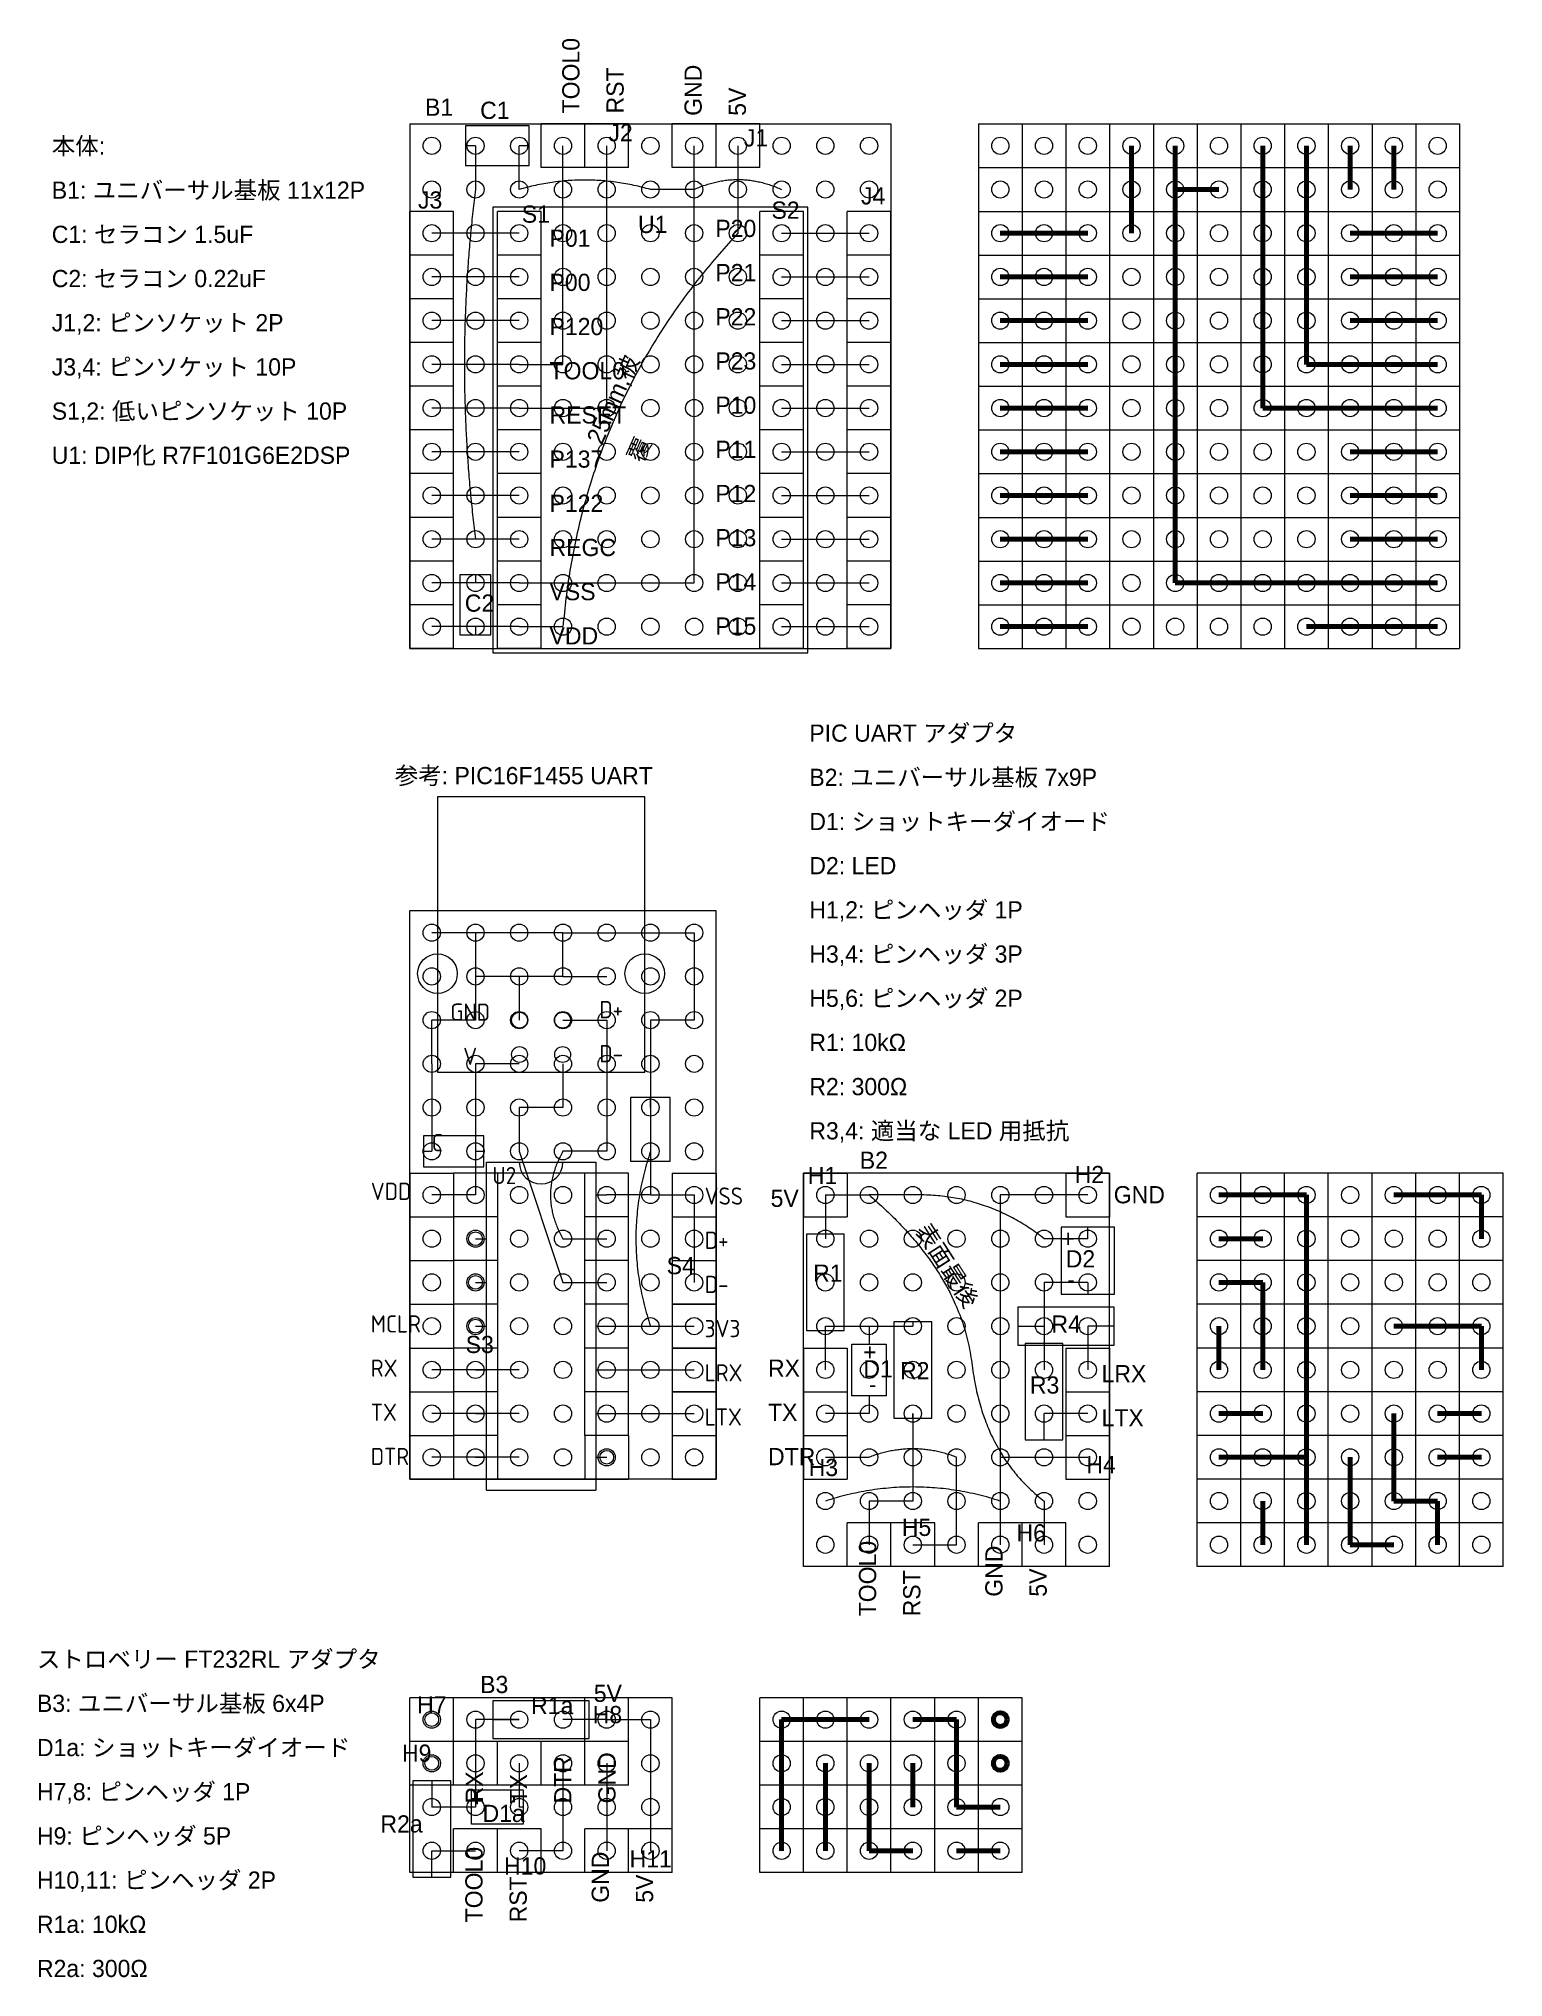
# Model space of a CAD drawing. Extents: x 81 to 166, y 6 to 118.
import ezdxf

# ---------------------------------------------------------------- set-up
doc = ezdxf.new("R2010")
doc.units = 0
doc.layers.get('0').update_dxf_attribs({"linetype": 'CONTINUOUS', "lineweight": 9})
for name, color, linetype, lineweight in [('0_GND', 7, 'CONTINUOUS', 15), ('5V line', 1, 'CONTINUOUS', 15), ('condenser', 5, 'CONTINUOUS', 15)]:
    doc.layers.add(name, color=color, linetype=linetype, lineweight=lineweight)
for name, color, linetype, lineweight, true_color in [('0_wire', 92, 'CONTINUOUS', 15, 0x00c800), ('3.3V line', 40, 'CONTINUOUS', 15, 0xffaa00), ('diode', 212, 'CONTINUOUS', 15, 0xde00de), ('micon', 216, 'CONTINUOUS', 15, 0x800080), ('resister', 134, 'CONTINUOUS', 15, 0x00b1b1), ('socket_header', 56, 'CONTINUOUS', 15, 0x808000), ('terminal', 16, 'CONTINUOUS', 15, 0x800000), ('universal_board', 253, 'CONTINUOUS', 15, 0xa0a0a4)]:
    doc.layers.add(name, color=color, linetype=linetype, lineweight=lineweight, true_color=true_color)
doc.styles.add('azomix', font='azomix')
doc.styles.add('iso', font='iso')
doc.styles.add('kst32b', font='kst32b')
doc.styles.add('unicode', font='unicode')

msp = doc.modelspace()

# ---------------------------------------------------------------- linework, layer by layer
at = {"layer": '0_GND'}
for p, q in [((108.58, 109.66), (108.58, 112.2)), ((118.74, 86.8), (118.74, 112.2)), ((118.74, 109.66), (116.2, 109.66)), ((106.04, 86.8), (103.5, 86.8)), ((108.58, 86.8), (106.04, 86.8)), ((108.58, 86.8), (118.74, 86.8)), ((106.04, 66.48), (103.5, 66.48)), ((106.04, 66.48), (106.04, 63.94)), ((111.12, 66.48), (106.04, 66.48)), ((111.12, 63.94), (111.12, 66.48)), ((111.12, 66.48), (116.2, 66.48)), ((116.2, 66.48), (118.74, 66.48)), ((118.74, 66.48), (118.74, 61.4)), ((111.12, 63.94), (106.04, 63.94)), ((106.04, 63.94), (106.04, 61.4)), ((108.58, 63.94), (108.58, 61.4)), ((111.12, 63.94), (113.66, 63.94)), ((103.5, 58.86), (103.5, 61.4)), ((106.04, 61.4), (103.5, 61.4)), ((118.74, 61.4), (116.2, 61.4)), ((116.2, 61.4), (116.2, 51.24)), ((103.5, 58.86), (103.5, 53.78)), ((116.2, 51.24), (113.66, 51.24)), ((116.2, 51.24), (118.74, 51.24)), ((118.74, 51.24), (118.74, 46.16)), ((141.6, 51.24), (136.52, 51.24)), ((136.52, 51.24), (136.52, 30.92)), ((136.52, 36), (141.6, 36)), ((113.66, 18.22), (113.66, 13.14))]:
    msp.add_line(p, q, dxfattribs=at)
at = {"layer": '0_GND', "lineweight": 200}
for p, q in [((146.68, 86.8), (146.68, 112.2)), ((156.84, 109.66), (156.84, 112.2)), ((146.68, 109.66), (149.22, 109.66)), ((156.84, 86.8), (146.68, 86.8)), ((156.84, 86.8), (159.38, 86.8)), ((159.38, 86.8), (161.92, 86.8)), ((149.22, 51.24), (154.3, 51.24)), ((154.3, 51.24), (154.3, 30.92)), ((154.3, 36), (149.22, 36)), ((126.36, 18.22), (126.36, 13.14))]:
    msp.add_line(p, q, dxfattribs=at)
at = {"layer": '0_wire'}
for p, q in [((106.04, 112.2), (106.04, 109.66)), ((111.12, 99.5), (111.12, 112.2)), ((113.66, 96.96), (113.66, 112.2)), ((108.58, 107.12), (103.5, 107.12)), ((123.82, 107.12), (128.9, 107.12)), ((108.58, 104.58), (103.5, 104.58)), ((123.82, 104.58), (128.9, 104.58)), ((108.58, 102.04), (103.5, 102.04)), ((123.82, 102.04), (128.9, 102.04)), ((108.58, 99.5), (103.5, 99.5)), ((108.58, 99.5), (111.12, 99.5)), ((123.82, 99.5), (128.9, 99.5)), ((108.58, 96.96), (103.5, 96.96)), ((108.58, 96.96), (113.66, 96.96)), ((123.82, 96.96), (128.9, 96.96)), ((108.58, 94.42), (103.5, 94.42)), ((123.82, 94.42), (128.9, 94.42)), ((108.58, 91.88), (103.5, 91.88)), ((123.82, 91.88), (128.9, 91.88)), ((106.04, 89.34), (103.5, 89.34)), ((108.58, 89.34), (106.04, 89.34)), ((123.82, 89.34), (128.9, 89.34)), ((123.82, 86.8), (128.9, 86.8)), ((123.82, 84.26), (128.9, 84.26)), ((111.12, 61.4), (113.66, 61.4)), ((113.66, 61.4), (113.66, 53.78)), ((111.12, 58.86), (111.12, 56.32)), ((111.12, 56.32), (108.58, 56.32)), ((108.58, 56.32), (108.58, 53.78)), ((113.66, 53.78), (111.12, 53.78)), ((111.12, 48.7), (113.66, 48.7)), ((111.12, 46.16), (113.66, 46.16)), ((141.6, 46.16), (139.06, 46.16)), ((139.06, 46.16), (139.06, 43.62)), ((126.36, 41.08), (126.36, 43.62)), ((126.36, 43.62), (128.9, 43.62)), ((128.9, 43.62), (131.44, 43.62)), ((139.06, 43.62), (139.06, 41.08)), ((141.6, 43.62), (141.6, 41.08)), ((108.58, 41.08), (103.5, 41.08)), ((113.66, 41.08), (118.74, 41.08)), ((108.58, 38.54), (103.5, 38.54)), ((113.66, 38.54), (118.74, 38.54)), ((128.9, 38.54), (126.36, 38.54)), ((131.44, 38.54), (131.44, 33.46)), ((141.6, 38.54), (139.06, 38.54)), ((108.58, 36), (103.5, 36)), ((126.36, 36), (128.9, 36)), ((133.98, 30.92), (133.98, 36)), ((131.44, 33.46), (128.9, 33.46)), ((128.9, 33.46), (128.9, 30.92)), ((131.44, 30.92), (133.98, 30.92)), ((108.58, 20.76), (106.04, 20.76)), ((106.04, 20.76), (106.04, 18.22)), ((106.04, 18.22), (106.04, 15.68)), ((108.58, 18.22), (108.58, 15.68)), ((111.12, 18.22), (111.12, 13.14)), ((106.04, 15.68), (103.5, 15.68)), ((103.5, 13.14), (106.04, 13.14)), ((111.12, 13.14), (108.58, 13.14))]:
    msp.add_line(p, q, dxfattribs=at)
at = {"layer": '0_wire', "lineweight": 200}
for p, q in [((151.76, 96.96), (151.76, 112.2)), ((154.3, 99.5), (154.3, 112.2)), ((159.38, 112.2), (159.38, 109.66)), ((141.6, 107.12), (136.52, 107.12)), ((156.84, 107.12), (161.92, 107.12)), ((141.6, 104.58), (136.52, 104.58)), ((156.84, 104.58), (161.92, 104.58)), ((141.6, 102.04), (136.52, 102.04)), ((156.84, 102.04), (161.92, 102.04)), ((141.6, 99.5), (136.52, 99.5)), ((156.84, 99.5), (154.3, 99.5)), ((156.84, 99.5), (161.92, 99.5)), ((141.6, 96.96), (136.52, 96.96)), ((156.84, 96.96), (151.76, 96.96)), ((156.84, 96.96), (161.92, 96.96)), ((141.6, 94.42), (136.52, 94.42)), ((156.84, 94.42), (161.92, 94.42)), ((141.6, 91.88), (136.52, 91.88)), ((156.84, 91.88), (161.92, 91.88)), ((141.6, 89.34), (136.52, 89.34)), ((156.84, 89.34), (159.38, 89.34)), ((159.38, 89.34), (161.92, 89.34)), ((141.6, 86.8), (136.52, 86.8)), ((141.6, 84.26), (136.52, 84.26)), ((149.22, 46.16), (151.76, 46.16)), ((151.76, 46.16), (151.76, 43.62)), ((149.22, 43.62), (149.22, 41.08)), ((151.76, 43.62), (151.76, 41.08)), ((161.92, 43.62), (159.38, 43.62)), ((164.46, 43.62), (161.92, 43.62)), ((164.46, 41.08), (164.46, 43.62)), ((149.22, 38.54), (151.76, 38.54)), ((159.38, 38.54), (159.38, 33.46)), ((161.92, 38.54), (164.46, 38.54)), ((156.84, 30.92), (156.84, 36)), ((164.46, 36), (161.92, 36)), ((159.38, 33.46), (161.92, 33.46)), ((161.92, 33.46), (161.92, 30.92)), ((159.38, 30.92), (156.84, 30.92)), ((131.44, 20.76), (133.98, 20.76)), ((133.98, 20.76), (133.98, 18.22)), ((128.9, 18.22), (128.9, 13.14)), ((131.44, 18.22), (131.44, 15.68)), ((133.98, 18.22), (133.98, 15.68)), ((133.98, 15.68), (136.52, 15.68)), ((128.9, 13.14), (131.44, 13.14)), ((136.52, 13.14), (133.98, 13.14))]:
    msp.add_line(p, q, dxfattribs=at)
at = {"layer": '0_wire'}
for centre in [(106.04, 48.7), (106.04, 46.16), (106.04, 43.62), (113.66, 36), (103.5, 20.76), (103.5, 18.22)]:
    msp.add_circle(centre, 0.4, dxfattribs=at)
at = {"layer": '0_wire', "lineweight": 200}
for centre in [(136.52, 20.76), (136.52, 18.22)]:
    msp.add_circle(centre, 0.4, dxfattribs=at)
at = {"layer": '3.3V line'}
for p, q in [((113.66, 43.62), (116.2, 43.62)), ((116.2, 43.62), (118.74, 43.62))]:
    msp.add_line(p, q, dxfattribs=at)
at = {"layer": '5V line'}
for p, q in [((121.28, 112.2), (121.28, 109.66)), ((121.28, 109.66), (121.28, 107.12)), ((106.04, 84.26), (103.5, 84.26)), ((108.58, 84.26), (106.04, 84.26)), ((108.58, 84.26), (111.12, 84.26)), ((108.58, 58.86), (106.04, 58.86)), ((106.04, 58.86), (106.04, 56.32)), ((106.04, 56.32), (106.04, 51.24)), ((106.04, 51.24), (103.5, 51.24)), ((126.36, 51.24), (126.36, 48.7)), ((126.36, 51.24), (128.9, 51.24)), ((131.44, 51.24), (128.9, 51.24)), ((141.6, 48.7), (139.06, 48.7)), ((139.06, 33.46), (139.06, 30.92)), ((113.66, 20.76), (111.12, 20.76)), ((113.66, 20.76), (116.2, 20.76)), ((116.2, 20.76), (116.2, 13.14))]:
    msp.add_line(p, q, dxfattribs=at)
at = {"layer": '5V line', "lineweight": 200}
for p, q in [((144.14, 112.2), (144.14, 109.66)), ((144.14, 109.66), (144.14, 107.12)), ((156.84, 84.26), (154.3, 84.26)), ((156.84, 84.26), (159.38, 84.26)), ((159.38, 84.26), (161.92, 84.26)), ((159.38, 51.24), (161.92, 51.24)), ((164.46, 51.24), (161.92, 51.24)), ((164.46, 51.24), (164.46, 48.7)), ((149.22, 48.7), (151.76, 48.7)), ((151.76, 33.46), (151.76, 30.92)), ((126.36, 20.76), (123.82, 20.76)), ((123.82, 20.76), (123.82, 13.14)), ((126.36, 20.76), (128.9, 20.76))]:
    msp.add_line(p, q, dxfattribs=at)
at = {"layer": 'condenser'}
for p, q in [((109.16, 113.35), (105.46, 113.35)), ((105.46, 113.35), (105.46, 111.05)), ((109.16, 111.05), (109.16, 113.35)), ((106.04, 112.2), (105.46, 112.2)), ((109.16, 112.2), (108.58, 112.2)), ((105.46, 111.05), (109.16, 111.05)), ((106.94, 87.28), (105.14, 87.28)), ((105.14, 87.28), (105.14, 83.78)), ((106.04, 87.28), (106.04, 86.8)), ((106.94, 83.78), (106.94, 87.28)), ((105.14, 83.78), (106.94, 83.78)), ((106.04, 84.26), (106.04, 83.78)), ((117.35, 56.9), (115.05, 56.9)), ((115.05, 56.9), (115.05, 53.2)), ((116.2, 56.32), (116.2, 56.9)), ((117.35, 53.2), (117.35, 56.9)), ((103.02, 54.68), (103.02, 52.88)), ((106.52, 54.68), (103.02, 54.68)), ((106.52, 52.88), (106.52, 54.68)), ((103.02, 53.78), (103.5, 53.78)), ((106.04, 53.78), (106.52, 53.78)), ((115.05, 53.2), (117.35, 53.2)), ((103.02, 52.88), (106.52, 52.88))]:
    msp.add_line(p, q, dxfattribs=at)
msp.add_open_spline([(116.2, 53.78), (114.51, 48.69), (116.2, 43.62)], degree=2, dxfattribs=at)
at = {"layer": 'diode'}
for p, q in [((140.05, 49.38), (140.05, 45.48)), ((143.15, 49.38), (140.05, 49.38)), ((141.6, 48.7), (141.6, 49.38)), ((143.15, 45.48), (143.15, 49.38)), ((140.05, 45.48), (143.15, 45.48)), ((141.6, 46.16), (141.6, 45.48)), ((128.9, 43.62), (128.9, 42.58)), ((127.9, 42.58), (129.9, 42.58)), ((127.9, 39.58), (127.9, 42.58)), ((129.9, 42.58), (129.9, 39.58)), ((129.9, 39.58), (127.9, 39.58)), ((128.9, 39.58), (128.9, 38.54)), ((105.81, 14.68), (105.81, 16.68)), ((105.81, 16.68), (108.81, 16.68)), ((108.81, 16.68), (108.81, 14.68)), ((106.04, 15.68), (105.81, 15.68)), ((108.81, 14.68), (105.81, 14.68)), ((108.81, 15.68), (108.58, 15.68))]:
    msp.add_line(p, q, dxfattribs=at)
at = {"layer": 'micon'}
for p, q in [((107.05, 108.64), (107.05, 82.74)), ((125.35, 108.64), (107.05, 108.64)), ((125.35, 82.74), (125.35, 108.64)), ((107.05, 82.74), (125.35, 82.74)), ((106.67, 34.09), (106.67, 53.15)), ((106.67, 53.15), (113.02, 53.15)), ((113.02, 53.15), (113.02, 34.09)), ((113.02, 51.24), (113.66, 51.24)), ((106.04, 48.7), (106.67, 48.7)), ((113.02, 48.7), (113.66, 48.7)), ((106.04, 46.16), (106.67, 46.16)), ((113.02, 46.16), (113.66, 46.16)), ((106.04, 43.62), (106.67, 43.62)), ((113.02, 43.62), (113.66, 43.62)), ((106.04, 41.08), (106.67, 41.08)), ((113.02, 41.08), (113.66, 41.08)), ((106.04, 38.54), (106.67, 38.54)), ((113.02, 38.54), (113.66, 38.54)), ((106.04, 36), (106.67, 36)), ((113.02, 36), (113.66, 36)), ((106.67, 34.09), (113.02, 34.09))]:
    msp.add_line(p, q, dxfattribs=at)
msp.add_arc((109.85, 53.15), 1.27, 180, 0, dxfattribs=at)
at = {"layer": 'resister'}
for p, q in [((108.58, 53.78), (111.12, 46.16)), ((127.46, 48.96), (125.26, 48.96)), ((125.26, 48.96), (125.26, 43.36)), ((126.36, 48.96), (126.36, 48.7)), ((127.46, 43.36), (127.46, 48.96)), ((143.13, 44.72), (137.53, 44.72)), ((137.53, 44.72), (137.53, 42.52)), ((143.13, 42.52), (143.13, 44.72)), ((125.26, 43.36), (127.46, 43.36)), ((126.36, 43.36), (126.36, 43.62)), ((132.54, 43.88), (130.34, 43.88)), ((130.34, 43.88), (130.34, 38.28)), ((131.44, 43.88), (131.44, 43.62)), ((132.54, 38.28), (132.54, 43.88)), ((137.53, 43.62), (139.06, 43.62)), ((143.13, 43.62), (141.6, 43.62)), ((137.53, 42.52), (143.13, 42.52)), ((140.16, 42.61), (137.96, 42.61)), ((137.96, 42.61), (137.96, 37.01)), ((139.06, 42.61), (139.06, 41.08)), ((140.16, 37.01), (140.16, 42.61)), ((131.44, 38.28), (131.44, 38.54)), ((139.06, 37.01), (139.06, 38.54)), ((130.34, 38.28), (132.54, 38.28)), ((137.96, 37.01), (140.16, 37.01)), ((112.65, 21.86), (107.05, 21.86)), ((107.05, 21.86), (107.05, 19.66)), ((112.65, 19.66), (112.65, 21.86)), ((107.05, 20.76), (108.58, 20.76)), ((112.65, 20.76), (111.12, 20.76)), ((107.05, 19.66), (112.65, 19.66)), ((104.6, 17.21), (102.4, 17.21)), ((102.4, 17.21), (102.4, 11.61)), ((103.5, 17.21), (103.5, 15.68)), ((104.6, 11.61), (104.6, 17.21)), ((103.5, 11.61), (103.5, 13.14)), ((102.4, 11.61), (104.6, 11.61))]:
    msp.add_line(p, q, dxfattribs=at)
for points in [[(106.04, 109.66), (104.75, 99.49), (106.04, 89.34)], [(116.2, 109.66), (112.38, 110.76), (108.58, 109.66)], [(118.74, 109.66), (121.27, 110.82), (123.82, 109.66)], [(121.28, 107.12), (112.25, 97.5), (111.12, 84.26)], [(111.12, 53.78), (109.67, 51.21), (111.12, 48.7)], [(128.9, 51.24), (134.24, 46.68), (135.5, 36.2), (139.06, 33.46)], [(139.06, 48.7), (135.72, 51.35), (131.44, 51.24)], [(133.98, 36), (131.44, 36.98), (128.9, 36)], [(136.52, 33.46), (131.45, 35.09), (126.36, 33.46)]]:
    msp.add_open_spline(points, degree=2, dxfattribs=at)
at = {"layer": 'socket_header'}
for p, q in [((109.85, 110.93), (109.85, 113.47)), ((112.39, 113.47), (109.85, 113.47)), ((112.39, 110.93), (112.39, 113.47)), ((112.39, 110.93), (112.39, 113.47)), ((114.93, 113.47), (112.39, 113.47)), ((114.93, 110.93), (114.93, 113.47)), ((117.47, 110.93), (117.47, 113.47)), ((120.01, 113.47), (117.47, 113.47)), ((120.01, 110.93), (120.01, 113.47)), ((120.01, 110.93), (120.01, 113.47)), ((122.55, 113.47), (120.01, 113.47)), ((122.55, 110.93), (122.55, 113.47)), ((112.39, 110.93), (109.85, 110.93)), ((114.93, 110.93), (112.39, 110.93)), ((120.01, 110.93), (117.47, 110.93)), ((122.55, 110.93), (120.01, 110.93)), ((102.23, 105.85), (102.23, 108.39)), ((104.77, 108.39), (102.23, 108.39)), ((104.77, 105.85), (104.77, 108.39)), ((107.31, 105.85), (107.31, 108.39)), ((109.85, 108.39), (107.31, 108.39)), ((109.85, 105.85), (109.85, 108.39)), ((122.55, 105.85), (122.55, 108.39)), ((125.09, 108.39), (122.55, 108.39)), ((125.09, 105.85), (125.09, 108.39)), ((127.63, 105.85), (127.63, 108.39)), ((130.17, 108.39), (127.63, 108.39)), ((130.17, 105.85), (130.17, 108.39)), ((102.23, 103.31), (102.23, 105.85)), ((104.77, 105.85), (102.23, 105.85)), ((104.77, 105.85), (102.23, 105.85)), ((104.77, 103.31), (104.77, 105.85)), ((109.85, 105.85), (107.31, 105.85)), ((107.31, 103.31), (107.31, 105.85)), ((109.85, 105.85), (107.31, 105.85)), ((109.85, 103.31), (109.85, 105.85)), ((125.09, 105.85), (122.55, 105.85)), ((122.55, 103.31), (122.55, 105.85)), ((125.09, 105.85), (122.55, 105.85)), ((125.09, 103.31), (125.09, 105.85)), ((127.63, 103.31), (127.63, 105.85)), ((130.17, 105.85), (127.63, 105.85)), ((130.17, 105.85), (127.63, 105.85)), ((130.17, 103.31), (130.17, 105.85)), ((102.23, 100.77), (102.23, 103.31)), ((104.77, 103.31), (102.23, 103.31)), ((104.77, 103.31), (102.23, 103.31)), ((104.77, 100.77), (104.77, 103.31)), ((109.85, 103.31), (107.31, 103.31)), ((107.31, 100.77), (107.31, 103.31)), ((109.85, 103.31), (107.31, 103.31)), ((109.85, 100.77), (109.85, 103.31)), ((125.09, 103.31), (122.55, 103.31)), ((122.55, 100.77), (122.55, 103.31)), ((125.09, 103.31), (122.55, 103.31)), ((125.09, 100.77), (125.09, 103.31)), ((127.63, 100.77), (127.63, 103.31)), ((130.17, 103.31), (127.63, 103.31)), ((130.17, 103.31), (127.63, 103.31)), ((130.17, 100.77), (130.17, 103.31)), ((102.23, 98.23), (102.23, 100.77)), ((104.77, 100.77), (102.23, 100.77)), ((104.77, 100.77), (102.23, 100.77)), ((104.77, 98.23), (104.77, 100.77)), ((109.85, 100.77), (107.31, 100.77)), ((107.31, 98.23), (107.31, 100.77)), ((109.85, 100.77), (107.31, 100.77)), ((109.85, 98.23), (109.85, 100.77)), ((125.09, 100.77), (122.55, 100.77)), ((122.55, 98.23), (122.55, 100.77)), ((125.09, 100.77), (122.55, 100.77)), ((125.09, 98.23), (125.09, 100.77)), ((127.63, 98.23), (127.63, 100.77)), ((130.17, 100.77), (127.63, 100.77)), ((130.17, 100.77), (127.63, 100.77)), ((130.17, 98.23), (130.17, 100.77)), ((102.23, 95.69), (102.23, 98.23)), ((104.77, 98.23), (102.23, 98.23)), ((104.77, 98.23), (102.23, 98.23)), ((104.77, 95.69), (104.77, 98.23)), ((109.85, 98.23), (107.31, 98.23)), ((107.31, 95.69), (107.31, 98.23)), ((109.85, 98.23), (107.31, 98.23)), ((109.85, 95.69), (109.85, 98.23)), ((125.09, 98.23), (122.55, 98.23)), ((122.55, 95.69), (122.55, 98.23)), ((125.09, 98.23), (122.55, 98.23)), ((125.09, 95.69), (125.09, 98.23)), ((127.63, 95.69), (127.63, 98.23)), ((130.17, 98.23), (127.63, 98.23)), ((130.17, 98.23), (127.63, 98.23)), ((130.17, 95.69), (130.17, 98.23)), ((102.23, 93.15), (102.23, 95.69)), ((104.77, 95.69), (102.23, 95.69)), ((104.77, 95.69), (102.23, 95.69)), ((104.77, 93.15), (104.77, 95.69)), ((109.85, 95.69), (107.31, 95.69)), ((107.31, 93.15), (107.31, 95.69)), ((109.85, 95.69), (107.31, 95.69)), ((109.85, 93.15), (109.85, 95.69)), ((125.09, 95.69), (122.55, 95.69)), ((122.55, 93.15), (122.55, 95.69)), ((125.09, 95.69), (122.55, 95.69)), ((125.09, 93.15), (125.09, 95.69)), ((127.63, 93.15), (127.63, 95.69)), ((130.17, 95.69), (127.63, 95.69)), ((130.17, 95.69), (127.63, 95.69)), ((130.17, 93.15), (130.17, 95.69)), ((102.23, 90.61), (102.23, 93.15)), ((104.77, 93.15), (102.23, 93.15)), ((104.77, 93.15), (102.23, 93.15)), ((104.77, 90.61), (104.77, 93.15)), ((109.85, 93.15), (107.31, 93.15)), ((107.31, 90.61), (107.31, 93.15)), ((109.85, 93.15), (107.31, 93.15)), ((109.85, 90.61), (109.85, 93.15)), ((125.09, 93.15), (122.55, 93.15)), ((122.55, 90.61), (122.55, 93.15)), ((125.09, 93.15), (122.55, 93.15)), ((125.09, 90.61), (125.09, 93.15)), ((127.63, 90.61), (127.63, 93.15)), ((130.17, 93.15), (127.63, 93.15)), ((130.17, 93.15), (127.63, 93.15)), ((130.17, 90.61), (130.17, 93.15)), ((102.23, 88.07), (102.23, 90.61)), ((104.77, 90.61), (102.23, 90.61)), ((104.77, 90.61), (102.23, 90.61)), ((104.77, 88.07), (104.77, 90.61)), ((109.85, 90.61), (107.31, 90.61)), ((107.31, 88.07), (107.31, 90.61)), ((109.85, 90.61), (107.31, 90.61)), ((109.85, 88.07), (109.85, 90.61)), ((125.09, 90.61), (122.55, 90.61)), ((122.55, 88.07), (122.55, 90.61)), ((125.09, 90.61), (122.55, 90.61)), ((125.09, 88.07), (125.09, 90.61)), ((127.63, 88.07), (127.63, 90.61)), ((130.17, 90.61), (127.63, 90.61)), ((130.17, 90.61), (127.63, 90.61)), ((130.17, 88.07), (130.17, 90.61)), ((102.23, 85.53), (102.23, 88.07)), ((104.77, 88.07), (102.23, 88.07)), ((104.77, 88.07), (102.23, 88.07)), ((104.77, 85.53), (104.77, 88.07)), ((109.85, 88.07), (107.31, 88.07)), ((107.31, 85.53), (107.31, 88.07)), ((109.85, 88.07), (107.31, 88.07)), ((109.85, 85.53), (109.85, 88.07)), ((125.09, 88.07), (122.55, 88.07)), ((122.55, 85.53), (122.55, 88.07)), ((125.09, 88.07), (122.55, 88.07)), ((125.09, 85.53), (125.09, 88.07)), ((127.63, 85.53), (127.63, 88.07)), ((130.17, 88.07), (127.63, 88.07)), ((130.17, 88.07), (127.63, 88.07)), ((130.17, 85.53), (130.17, 88.07)), ((102.23, 82.99), (102.23, 85.53)), ((104.77, 85.53), (102.23, 85.53)), ((104.77, 85.53), (102.23, 85.53)), ((104.77, 82.99), (104.77, 85.53)), ((109.85, 85.53), (107.31, 85.53)), ((107.31, 82.99), (107.31, 85.53)), ((109.85, 85.53), (107.31, 85.53)), ((109.85, 82.99), (109.85, 85.53)), ((125.09, 85.53), (122.55, 85.53)), ((122.55, 82.99), (122.55, 85.53)), ((125.09, 85.53), (122.55, 85.53)), ((125.09, 82.99), (125.09, 85.53)), ((127.63, 82.99), (127.63, 85.53)), ((130.17, 85.53), (127.63, 85.53)), ((130.17, 85.53), (127.63, 85.53)), ((130.17, 82.99), (130.17, 85.53)), ((104.77, 82.99), (102.23, 82.99)), ((109.85, 82.99), (107.31, 82.99)), ((125.09, 82.99), (122.55, 82.99)), ((130.17, 82.99), (127.63, 82.99)), ((102.23, 52.51), (102.23, 49.97)), ((102.23, 52.51), (104.77, 52.51)), ((104.77, 52.51), (104.77, 34.73)), ((114.93, 52.51), (104.77, 52.51)), ((104.77, 52.51), (104.77, 49.97)), ((104.77, 52.51), (104.77, 49.97)), ((107.31, 52.51), (107.31, 34.73)), ((112.39, 37.27), (112.39, 52.51)), ((114.93, 37.27), (114.93, 52.51)), ((117.47, 52.51), (117.47, 49.97)), ((117.47, 52.51), (120.01, 52.51)), ((120.01, 52.51), (120.01, 49.97)), ((125.09, 52.51), (125.09, 49.97)), ((125.09, 52.51), (127.63, 52.51)), ((127.63, 52.51), (127.63, 49.97)), ((140.33, 52.51), (140.33, 49.97)), ((140.33, 52.51), (142.87, 52.51)), ((142.87, 52.51), (142.87, 49.97)), ((102.23, 49.97), (104.77, 49.97)), ((102.23, 49.97), (102.23, 47.43)), ((102.23, 49.97), (104.77, 49.97)), ((107.31, 49.97), (104.77, 49.97)), ((104.77, 49.97), (104.77, 47.43)), ((104.77, 49.97), (104.77, 47.43)), ((114.93, 49.97), (112.39, 49.97)), ((117.47, 49.97), (117.47, 47.43)), ((117.47, 49.97), (120.01, 49.97)), ((117.47, 49.97), (120.01, 49.97)), ((120.01, 49.97), (120.01, 47.43)), ((125.09, 49.97), (127.63, 49.97)), ((140.33, 49.97), (142.87, 49.97)), ((102.23, 47.43), (104.77, 47.43)), ((102.23, 47.43), (102.23, 44.89)), ((102.23, 47.43), (104.77, 47.43)), ((107.31, 47.43), (104.77, 47.43)), ((104.77, 47.43), (104.77, 44.89)), ((114.93, 47.43), (112.39, 47.43)), ((117.47, 47.43), (120.01, 47.43)), ((117.47, 47.43), (120.01, 47.43)), ((117.47, 47.43), (117.47, 44.89)), ((120.01, 47.43), (120.01, 44.89)), ((102.23, 44.89), (104.77, 44.89)), ((102.23, 44.89), (102.23, 42.35)), ((102.23, 44.89), (104.77, 44.89)), ((107.31, 44.89), (104.77, 44.89)), ((104.77, 44.89), (104.77, 42.35)), ((104.77, 44.89), (104.77, 42.35)), ((114.93, 44.89), (112.39, 44.89)), ((117.47, 44.89), (117.47, 42.35)), ((120.01, 44.89), (117.47, 44.89)), ((117.47, 44.89), (120.01, 44.89)), ((120.01, 44.89), (120.01, 42.35)), ((102.23, 42.35), (102.23, 39.81)), ((102.23, 42.35), (104.77, 42.35)), ((102.23, 42.35), (104.77, 42.35)), ((107.31, 42.35), (104.77, 42.35)), ((104.77, 42.35), (104.77, 39.81)), ((114.93, 42.35), (112.39, 42.35)), ((117.47, 42.35), (117.47, 39.81)), ((120.01, 42.35), (117.47, 42.35)), ((117.47, 42.35), (120.01, 42.35)), ((120.01, 42.35), (120.01, 39.81)), ((125.09, 42.35), (125.09, 39.81)), ((125.09, 42.35), (127.63, 42.35)), ((127.63, 42.35), (127.63, 39.81)), ((140.33, 42.35), (140.33, 39.81)), ((140.33, 42.35), (142.87, 42.35)), ((142.87, 42.35), (142.87, 39.81)), ((102.23, 39.81), (104.77, 39.81)), ((102.23, 39.81), (102.23, 37.27)), ((102.23, 39.81), (104.77, 39.81)), ((107.31, 39.81), (104.77, 39.81)), ((104.77, 39.81), (104.77, 37.27)), ((114.93, 39.81), (112.39, 39.81)), ((117.47, 39.81), (117.47, 37.27)), ((120.01, 39.81), (117.47, 39.81)), ((117.47, 39.81), (120.01, 39.81)), ((120.01, 39.81), (120.01, 37.27)), ((125.09, 39.81), (125.09, 37.27)), ((125.09, 39.81), (127.63, 39.81)), ((125.09, 39.81), (127.63, 39.81)), ((127.63, 39.81), (127.63, 37.27)), ((140.33, 39.81), (140.33, 37.27)), ((140.33, 39.81), (142.87, 39.81)), ((140.33, 39.81), (142.87, 39.81)), ((142.87, 39.81), (142.87, 37.27)), ((102.23, 37.27), (104.77, 37.27)), ((102.23, 37.27), (102.23, 34.73)), ((102.23, 37.27), (104.77, 37.27)), ((107.31, 37.27), (104.77, 37.27)), ((104.77, 37.27), (104.77, 34.73)), ((114.93, 37.27), (112.39, 37.27)), ((112.39, 37.27), (112.39, 34.73)), ((114.93, 37.27), (114.93, 34.73)), ((117.47, 37.27), (117.47, 34.73)), ((117.47, 37.27), (120.01, 37.27)), ((117.47, 37.27), (120.01, 37.27)), ((120.01, 37.27), (120.01, 34.73)), ((125.09, 37.27), (125.09, 34.73)), ((125.09, 37.27), (127.63, 37.27)), ((125.09, 37.27), (127.63, 37.27)), ((127.63, 37.27), (127.63, 34.73)), ((140.33, 37.27), (140.33, 34.73)), ((140.33, 37.27), (142.87, 37.27)), ((140.33, 37.27), (142.87, 37.27)), ((142.87, 37.27), (142.87, 34.73)), ((102.23, 34.73), (104.77, 34.73)), ((104.77, 34.73), (112.39, 34.73)), ((112.39, 34.73), (114.93, 34.73)), ((117.47, 34.73), (120.01, 34.73)), ((125.09, 34.73), (127.63, 34.73)), ((140.33, 34.73), (142.87, 34.73)), ((127.63, 29.65), (127.63, 32.19)), ((130.17, 32.19), (127.63, 32.19)), ((130.17, 29.65), (130.17, 32.19)), ((130.17, 29.65), (130.17, 32.19)), ((132.71, 32.19), (130.17, 32.19)), ((132.71, 29.65), (132.71, 32.19)), ((135.25, 29.65), (135.25, 32.19)), ((137.79, 32.19), (135.25, 32.19)), ((137.79, 29.65), (137.79, 32.19)), ((137.79, 29.65), (137.79, 32.19)), ((140.33, 32.19), (137.79, 32.19)), ((140.33, 29.65), (140.33, 32.19)), ((130.17, 29.65), (127.63, 29.65)), ((132.71, 29.65), (130.17, 29.65)), ((137.79, 29.65), (135.25, 29.65)), ((140.33, 29.65), (137.79, 29.65)), ((102.23, 19.49), (102.23, 22.03)), ((104.77, 22.03), (102.23, 22.03)), ((104.77, 19.49), (104.77, 22.03)), ((112.39, 19.49), (112.39, 22.03)), ((114.93, 22.03), (112.39, 22.03)), ((114.93, 19.49), (114.93, 22.03)), ((104.77, 19.49), (102.23, 19.49)), ((102.23, 16.95), (102.23, 19.49)), ((104.77, 19.49), (102.23, 19.49)), ((104.77, 16.95), (104.77, 19.49)), ((107.31, 19.49), (104.77, 19.49)), ((104.77, 16.95), (104.77, 19.49)), ((107.31, 16.95), (107.31, 19.49)), ((109.85, 19.49), (107.31, 19.49)), ((107.31, 16.95), (107.31, 19.49)), ((109.85, 16.95), (109.85, 19.49)), ((112.39, 19.49), (109.85, 19.49)), ((109.85, 16.95), (109.85, 19.49)), ((112.39, 16.95), (112.39, 19.49)), ((114.93, 19.49), (112.39, 19.49)), ((112.39, 16.95), (112.39, 19.49)), ((114.93, 19.49), (112.39, 19.49)), ((114.93, 16.95), (114.93, 19.49)), ((104.77, 16.95), (102.23, 16.95)), ((107.31, 16.95), (104.77, 16.95)), ((109.85, 16.95), (107.31, 16.95)), ((112.39, 16.95), (109.85, 16.95)), ((114.93, 16.95), (112.39, 16.95)), ((104.77, 11.87), (104.77, 14.41)), ((107.31, 14.41), (104.77, 14.41)), ((107.31, 11.87), (107.31, 14.41)), ((107.31, 11.87), (107.31, 14.41)), ((109.85, 14.41), (107.31, 14.41)), ((109.85, 11.87), (109.85, 14.41)), ((112.39, 11.87), (112.39, 14.41)), ((114.93, 14.41), (112.39, 14.41)), ((114.93, 11.87), (114.93, 14.41)), ((114.93, 11.87), (114.93, 14.41)), ((117.47, 14.41), (114.93, 14.41)), ((117.47, 11.87), (117.47, 14.41)), ((107.31, 11.87), (104.77, 11.87)), ((109.85, 11.87), (107.31, 11.87)), ((114.93, 11.87), (112.39, 11.87)), ((117.47, 11.87), (114.93, 11.87))]:
    msp.add_line(p, q, dxfattribs=at)
at = {"layer": 'terminal'}
for p, q in [((103.83, 74.38), (103.83, 58.38)), ((115.87, 74.38), (103.83, 74.38)), ((115.87, 58.38), (115.87, 74.38)), ((103.83, 58.38), (115.87, 58.38))]:
    msp.add_line(p, q, dxfattribs=at)
for centre, radius in [((103.83, 64.1), 1.15), ((115.87, 64.1), 1.15), ((108.6, 61.4), 0.46), ((111.1, 61.4), 0.46), ((108.6, 59.4), 0.46), ((111.1, 59.4), 0.46)]:
    msp.add_circle(centre, radius, dxfattribs=at)
at = {"layer": 'universal_board'}
for p, q in [((102.23, 113.47), (102.23, 82.99)), ((102.23, 113.47), (130.17, 113.47)), ((130.17, 113.47), (130.17, 82.99)), ((135.25, 113.47), (135.25, 82.99)), ((135.25, 113.47), (163.19, 113.47)), ((137.79, 113.47), (137.79, 82.99)), ((140.33, 113.47), (140.33, 82.99)), ((142.87, 113.47), (142.87, 82.99)), ((145.41, 113.47), (145.41, 82.99)), ((147.95, 113.47), (147.95, 82.99)), ((150.49, 113.47), (150.49, 82.99)), ((153.03, 113.47), (153.03, 82.99)), ((155.57, 113.47), (155.57, 82.99)), ((158.11, 113.47), (158.11, 82.99)), ((160.65, 113.47), (160.65, 82.99)), ((163.19, 113.47), (163.19, 82.99)), ((135.25, 110.93), (163.19, 110.93)), ((135.25, 108.39), (163.19, 108.39)), ((135.25, 105.85), (163.19, 105.85)), ((135.25, 103.31), (163.19, 103.31)), ((135.25, 100.77), (163.19, 100.77)), ((135.25, 98.23), (163.19, 98.23)), ((135.25, 95.69), (163.19, 95.69)), ((135.25, 93.15), (163.19, 93.15)), ((135.25, 90.61), (163.19, 90.61)), ((135.25, 88.07), (163.19, 88.07)), ((135.25, 85.53), (163.19, 85.53)), ((102.23, 82.99), (130.17, 82.99)), ((135.25, 82.99), (163.19, 82.99)), ((102.23, 34.73), (102.23, 67.75)), ((120.01, 67.75), (102.23, 67.75)), ((120.01, 34.73), (120.01, 67.75)), ((142.87, 52.51), (125.09, 52.51)), ((125.09, 29.65), (125.09, 52.51)), ((142.87, 29.65), (142.87, 52.51)), ((165.73, 52.51), (147.95, 52.51)), ((147.95, 29.65), (147.95, 52.51)), ((150.49, 29.65), (150.49, 52.51)), ((153.03, 29.65), (153.03, 52.51)), ((155.57, 29.65), (155.57, 52.51)), ((158.11, 29.65), (158.11, 52.51)), ((160.65, 29.65), (160.65, 52.51)), ((163.19, 29.65), (163.19, 52.51)), ((165.73, 29.65), (165.73, 52.51)), ((165.73, 49.97), (147.95, 49.97)), ((165.73, 47.43), (147.95, 47.43)), ((165.73, 44.89), (147.95, 44.89)), ((165.73, 42.35), (147.95, 42.35)), ((165.73, 39.81), (147.95, 39.81)), ((165.73, 37.27), (147.95, 37.27)), ((120.01, 34.73), (102.23, 34.73)), ((165.73, 34.73), (147.95, 34.73)), ((165.73, 32.19), (147.95, 32.19)), ((142.87, 29.65), (125.09, 29.65)), ((165.73, 29.65), (147.95, 29.65)), ((102.23, 11.87), (102.23, 22.03)), ((117.47, 22.03), (102.23, 22.03)), ((117.47, 11.87), (117.47, 22.03)), ((122.55, 11.87), (122.55, 22.03)), ((137.79, 22.03), (122.55, 22.03)), ((125.09, 11.87), (125.09, 22.03)), ((127.63, 11.87), (127.63, 22.03)), ((130.17, 11.87), (130.17, 22.03)), ((132.71, 11.87), (132.71, 22.03)), ((135.25, 11.87), (135.25, 22.03)), ((137.79, 11.87), (137.79, 22.03)), ((137.79, 19.49), (122.55, 19.49)), ((137.79, 16.95), (122.55, 16.95)), ((137.79, 14.41), (122.55, 14.41)), ((117.47, 11.87), (102.23, 11.87)), ((137.79, 11.87), (122.55, 11.87))]:
    msp.add_line(p, q, dxfattribs=at)
for centre in [(103.5, 112.2), (106.04, 112.2), (108.58, 112.2), (111.12, 112.2), (113.66, 112.2), (116.2, 112.2), (118.74, 112.2), (121.28, 112.2), (123.82, 112.2), (126.36, 112.2), (128.9, 112.2), (136.52, 112.2), (139.06, 112.2), (141.6, 112.2), (144.14, 112.2), (146.68, 112.2), (149.22, 112.2), (151.76, 112.2), (154.3, 112.2), (156.84, 112.2), (159.38, 112.2), (161.92, 112.2), (103.5, 109.66), (106.04, 109.66), (108.58, 109.66), (111.12, 109.66), (113.66, 109.66), (116.2, 109.66), (118.74, 109.66), (121.28, 109.66), (123.82, 109.66), (126.36, 109.66), (128.9, 109.66), (136.52, 109.66), (139.06, 109.66), (141.6, 109.66), (144.14, 109.66), (146.68, 109.66), (149.22, 109.66), (151.76, 109.66), (154.3, 109.66), (156.84, 109.66), (159.38, 109.66), (161.92, 109.66), (103.5, 107.12), (106.04, 107.12), (108.58, 107.12), (111.12, 107.12), (113.66, 107.12), (116.2, 107.12), (118.74, 107.12), (121.28, 107.12), (123.82, 107.12), (126.36, 107.12), (128.9, 107.12), (136.52, 107.12), (139.06, 107.12), (141.6, 107.12), (144.14, 107.12), (146.68, 107.12), (149.22, 107.12), (151.76, 107.12), (154.3, 107.12), (156.84, 107.12), (159.38, 107.12), (161.92, 107.12), (103.5, 104.58), (106.04, 104.58), (108.58, 104.58), (111.12, 104.58), (113.66, 104.58), (116.2, 104.58), (118.74, 104.58), (121.28, 104.58), (123.82, 104.58), (126.36, 104.58), (128.9, 104.58), (136.52, 104.58), (139.06, 104.58), (141.6, 104.58), (144.14, 104.58), (146.68, 104.58), (149.22, 104.58), (151.76, 104.58), (154.3, 104.58), (156.84, 104.58), (159.38, 104.58), (161.92, 104.58), (103.5, 102.04), (106.04, 102.04), (108.58, 102.04), (111.12, 102.04), (113.66, 102.04), (116.2, 102.04), (118.74, 102.04), (121.28, 102.04), (123.82, 102.04), (126.36, 102.04), (128.9, 102.04), (136.52, 102.04), (139.06, 102.04), (141.6, 102.04), (144.14, 102.04), (146.68, 102.04), (149.22, 102.04), (151.76, 102.04), (154.3, 102.04), (156.84, 102.04), (159.38, 102.04), (161.92, 102.04), (103.5, 99.5), (106.04, 99.5), (108.58, 99.5), (111.12, 99.5), (113.66, 99.5), (116.2, 99.5), (118.74, 99.5), (121.28, 99.5), (123.82, 99.5), (126.36, 99.5), (128.9, 99.5), (136.52, 99.5), (139.06, 99.5), (141.6, 99.5), (144.14, 99.5), (146.68, 99.5), (149.22, 99.5), (151.76, 99.5), (154.3, 99.5), (156.84, 99.5), (159.38, 99.5), (161.92, 99.5), (103.5, 96.96), (106.04, 96.96), (108.58, 96.96), (111.12, 96.96), (113.66, 96.96), (116.2, 96.96), (118.74, 96.96), (121.28, 96.96), (123.82, 96.96), (126.36, 96.96), (128.9, 96.96), (136.52, 96.96), (139.06, 96.96), (141.6, 96.96), (144.14, 96.96), (146.68, 96.96), (149.22, 96.96), (151.76, 96.96), (154.3, 96.96), (156.84, 96.96), (159.38, 96.96), (161.92, 96.96), (103.5, 94.42), (106.04, 94.42), (108.58, 94.42), (111.12, 94.42), (113.66, 94.42), (116.2, 94.42), (118.74, 94.42), (121.28, 94.42), (123.82, 94.42), (126.36, 94.42), (128.9, 94.42), (136.52, 94.42), (139.06, 94.42), (141.6, 94.42), (144.14, 94.42), (146.68, 94.42), (149.22, 94.42), (151.76, 94.42), (154.3, 94.42), (156.84, 94.42), (159.38, 94.42), (161.92, 94.42), (103.5, 91.88), (106.04, 91.88), (108.58, 91.88), (111.12, 91.88), (113.66, 91.88), (116.2, 91.88), (118.74, 91.88), (121.28, 91.88), (123.82, 91.88), (126.36, 91.88), (128.9, 91.88), (136.52, 91.88), (139.06, 91.88), (141.6, 91.88), (144.14, 91.88), (146.68, 91.88), (149.22, 91.88), (151.76, 91.88), (154.3, 91.88), (156.84, 91.88), (159.38, 91.88), (161.92, 91.88), (103.5, 89.34), (106.04, 89.34), (108.58, 89.34), (111.12, 89.34), (113.66, 89.34), (116.2, 89.34), (118.74, 89.34), (121.28, 89.34), (123.82, 89.34), (126.36, 89.34), (128.9, 89.34), (136.52, 89.34), (139.06, 89.34), (141.6, 89.34), (144.14, 89.34), (146.68, 89.34), (149.22, 89.34), (151.76, 89.34), (154.3, 89.34), (156.84, 89.34), (159.38, 89.34), (161.92, 89.34), (103.5, 86.8), (106.04, 86.8), (108.58, 86.8), (111.12, 86.8), (113.66, 86.8), (116.2, 86.8), (118.74, 86.8), (121.28, 86.8), (123.82, 86.8), (126.36, 86.8), (128.9, 86.8), (136.52, 86.8), (139.06, 86.8), (141.6, 86.8), (144.14, 86.8), (146.68, 86.8), (149.22, 86.8), (151.76, 86.8), (154.3, 86.8), (156.84, 86.8), (159.38, 86.8), (161.92, 86.8), (103.5, 84.26), (106.04, 84.26), (108.58, 84.26), (111.12, 84.26), (113.66, 84.26), (116.2, 84.26), (118.74, 84.26), (121.28, 84.26), (123.82, 84.26), (126.36, 84.26), (128.9, 84.26), (128.9, 84.26), (136.52, 84.26), (139.06, 84.26), (141.6, 84.26), (144.14, 84.26), (146.68, 84.26), (149.22, 84.26), (151.76, 84.26), (154.3, 84.26), (156.84, 84.26), (159.38, 84.26), (161.92, 84.26), (161.92, 84.26), (103.5, 66.48), (103.5, 66.48), (106.04, 66.48), (108.58, 66.48), (111.12, 66.48), (113.66, 66.48), (116.2, 66.48), (118.74, 66.48), (103.5, 63.94), (103.5, 63.94), (106.04, 63.94), (108.58, 63.94), (111.12, 63.94), (113.66, 63.94), (116.2, 63.94), (118.74, 63.94), (103.5, 61.4), (103.5, 61.4), (106.04, 61.4), (108.58, 61.4), (111.12, 61.4), (113.66, 61.4), (116.2, 61.4), (118.74, 61.4), (103.5, 58.86), (103.5, 58.86), (106.04, 58.86), (108.58, 58.86), (111.12, 58.86), (113.66, 58.86), (116.2, 58.86), (118.74, 58.86), (103.5, 56.32), (103.5, 56.32), (106.04, 56.32), (108.58, 56.32), (111.12, 56.32), (113.66, 56.32), (116.2, 56.32), (118.74, 56.32), (103.5, 53.78), (103.5, 53.78), (106.04, 53.78), (108.58, 53.78), (111.12, 53.78), (113.66, 53.78), (116.2, 53.78), (118.74, 53.78), (103.5, 51.24), (103.5, 51.24), (106.04, 51.24), (108.58, 51.24), (111.12, 51.24), (113.66, 51.24), (116.2, 51.24), (118.74, 51.24), (126.36, 51.24), (128.9, 51.24), (131.44, 51.24), (133.98, 51.24), (136.52, 51.24), (139.06, 51.24), (141.6, 51.24), (149.22, 51.24), (151.76, 51.24), (154.3, 51.24), (156.84, 51.24), (159.38, 51.24), (161.92, 51.24), (164.46, 51.24), (103.5, 48.7), (103.5, 48.7), (106.04, 48.7), (108.58, 48.7), (111.12, 48.7), (113.66, 48.7), (116.2, 48.7), (118.74, 48.7), (126.36, 48.7), (128.9, 48.7), (131.44, 48.7), (133.98, 48.7), (136.52, 48.7), (139.06, 48.7), (141.6, 48.7), (149.22, 48.7), (151.76, 48.7), (154.3, 48.7), (156.84, 48.7), (159.38, 48.7), (161.92, 48.7), (164.46, 48.7), (103.5, 46.16), (103.5, 46.16), (106.04, 46.16), (108.58, 46.16), (111.12, 46.16), (113.66, 46.16), (116.2, 46.16), (118.74, 46.16), (126.36, 46.16), (128.9, 46.16), (131.44, 46.16), (133.98, 46.16), (136.52, 46.16), (139.06, 46.16), (141.6, 46.16), (149.22, 46.16), (151.76, 46.16), (154.3, 46.16), (156.84, 46.16), (159.38, 46.16), (161.92, 46.16), (164.46, 46.16), (103.5, 43.62), (103.5, 43.62), (106.04, 43.62), (108.58, 43.62), (111.12, 43.62), (113.66, 43.62), (116.2, 43.62), (118.74, 43.62), (126.36, 43.62), (128.9, 43.62), (131.44, 43.62), (133.98, 43.62), (136.52, 43.62), (139.06, 43.62), (141.6, 43.62), (149.22, 43.62), (151.76, 43.62), (154.3, 43.62), (156.84, 43.62), (159.38, 43.62), (161.92, 43.62), (164.46, 43.62), (103.5, 41.08), (103.5, 41.08), (106.04, 41.08), (108.58, 41.08), (111.12, 41.08), (113.66, 41.08), (116.2, 41.08), (118.74, 41.08), (126.36, 41.08), (128.9, 41.08), (131.44, 41.08), (133.98, 41.08), (136.52, 41.08), (139.06, 41.08), (141.6, 41.08), (149.22, 41.08), (151.76, 41.08), (154.3, 41.08), (156.84, 41.08), (159.38, 41.08), (161.92, 41.08), (164.46, 41.08), (103.5, 38.54), (103.5, 38.54), (106.04, 38.54), (108.58, 38.54), (111.12, 38.54), (113.66, 38.54), (116.2, 38.54), (118.74, 38.54), (126.36, 38.54), (128.9, 38.54), (131.44, 38.54), (133.98, 38.54), (136.52, 38.54), (139.06, 38.54), (141.6, 38.54), (149.22, 38.54), (151.76, 38.54), (154.3, 38.54), (156.84, 38.54), (159.38, 38.54), (161.92, 38.54), (164.46, 38.54), (103.5, 36), (103.5, 36), (106.04, 36), (108.58, 36), (111.12, 36), (113.66, 36), (116.2, 36), (118.74, 36), (126.36, 36), (128.9, 36), (131.44, 36), (133.98, 36), (136.52, 36), (139.06, 36), (141.6, 36), (149.22, 36), (151.76, 36), (154.3, 36), (156.84, 36), (159.38, 36), (161.92, 36), (164.46, 36), (126.36, 33.46), (128.9, 33.46), (131.44, 33.46), (133.98, 33.46), (136.52, 33.46), (139.06, 33.46), (141.6, 33.46), (149.22, 33.46), (151.76, 33.46), (154.3, 33.46), (156.84, 33.46), (159.38, 33.46), (161.92, 33.46), (164.46, 33.46), (126.36, 30.92), (128.9, 30.92), (131.44, 30.92), (133.98, 30.92), (136.52, 30.92), (139.06, 30.92), (141.6, 30.92), (149.22, 30.92), (151.76, 30.92), (154.3, 30.92), (156.84, 30.92), (159.38, 30.92), (161.92, 30.92), (164.46, 30.92), (103.5, 20.76), (106.04, 20.76), (108.58, 20.76), (111.12, 20.76), (113.66, 20.76), (116.2, 20.76), (123.82, 20.76), (126.36, 20.76), (128.9, 20.76), (131.44, 20.76), (133.98, 20.76), (136.52, 20.76), (103.5, 18.22), (106.04, 18.22), (108.58, 18.22), (111.12, 18.22), (113.66, 18.22), (116.2, 18.22), (123.82, 18.22), (126.36, 18.22), (128.9, 18.22), (131.44, 18.22), (133.98, 18.22), (136.52, 18.22), (103.5, 15.68), (106.04, 15.68), (108.58, 15.68), (111.12, 15.68), (113.66, 15.68), (116.2, 15.68), (123.82, 15.68), (126.36, 15.68), (128.9, 15.68), (131.44, 15.68), (133.98, 15.68), (136.52, 15.68), (103.5, 13.14), (106.04, 13.14), (108.58, 13.14), (111.12, 13.14), (113.66, 13.14), (116.2, 13.14), (123.82, 13.14), (126.36, 13.14), (128.9, 13.14), (131.44, 13.14), (133.98, 13.14), (136.52, 13.14)]:
    msp.add_circle(centre, 0.5, dxfattribs=at)

# ---------------------------------------------------------------- texts
at = {"char_height": 1, "attachment_point": 4, "line_spacing_factor": 1.54, "style": 'kst32b'}
for s, insert, width in [('本体:\\PB1: ユニバーサル基板 11x12P\\PC1: セラコン 1.5uF\\PC2: セラコン 0.22uF\\PJ1,2: ピンソケット 2P\\PJ3,4: ピンソケット 10P\\PS1,2: 低いピンソケット 10P\\PU1: DIP化 R7F101G6E2DSP', (81.43, 103.15), 18.6267), ('PIC UART アダプタ\\PB2: ユニバーサル基板 7x9P\\PD1: ショットキーダイオード\\PD2: LED\\PH1,2: ピンヘッダ 1P\\PH3,4: ピンヘッダ 3P\\PH5,6: ピンヘッダ 2P\\PR1: 10kΩ\\PR2: 300Ω\\PR3,4: 適当な LED 用抵抗', (125.43, 66.43), 17.7867), ('参考: PIC16F1455 UART', (101.35, 75.55), 15.1489), ('ストロベリー FT232RL アダプタ\\PB3: ユニバーサル基板 6x4P\\PD1a: ショットキーダイオード\\PH7,8: ピンヘッダ 1P\\PH9: ピンヘッダ 5P\\PH10,11: ピンヘッダ 2P\\PR1a: 10kΩ\\PR2a: 300Ω', (80.57, 15.28), 19.5944)]:
    msp.add_mtext(s, dxfattribs=dict(at, insert=insert, width=width))
at = {"layer": 'condenser', "style": 'kst32b'}
for s, p in [('C1', (106.31, 113.76)), ('C2', (105.42, 85.13))]:
    msp.add_text(s, height=1, dxfattribs=at).set_placement(p)
at = {"layer": 'condenser', "insert": (103.5, 54.28), "char_height": 1, "width": 0.4444, "attachment_point": 4, "line_spacing_factor": 1.54, "style": 'iso'}
msp.add_mtext('C', dxfattribs=at)
at = {"layer": 'diode', "style": 'kst32b'}
for s, p in [('D2', (140.32, 47.03)), ('D1', (128.57, 40.64)), ('D1a', (106.45, 14.81))]:
    msp.add_text(s, height=1, dxfattribs=at).set_placement(p)
at = {"layer": 'diode', "char_height": 1, "attachment_point": 4, "line_spacing_factor": 1.54}
for s, insert, width, rotation, style in [('-\\P+', (140.85, 47.39), 0.4167, 180, 'kst32b'), ('+', (129.33, 42.08), 0.4444, 180, 'unicode'), ('-', (129.33, 40.02), 0.4444, 180, 'unicode'), ('+', (106.11, 15.77), 0.4444, 90, 'unicode'), ('-', (108.16, 15.89), 0.4444, 90, 'unicode')]:
    msp.add_mtext(s, dxfattribs=dict(at, insert=insert, width=width, rotation=rotation, style=style))
at = {"layer": 'micon', "style": 'kst32b'}
msp.add_text('U1', height=1, dxfattribs=at).set_placement((115.48, 107.13))
at = {"layer": 'micon', "char_height": 1, "attachment_point": 4, "line_spacing_factor": 1.54, "style": 'iso'}
for s, insert, width in [('VDD\\P\\P\\PMCLR\\PRX\\PTX\\PDTR', (99.96, 43.75), 3.1111), ('U2', (107.02, 52.37), 1.3333), ('VSS\\PD+\\PD-\\P3V3\\PLRX\\PLTX', (119.35, 44.76), 2.4444)]:
    msp.add_mtext(s, dxfattribs=dict(at, insert=insert, width=width))
at = {"layer": 'resister', "style": 'kst32b'}
for s, p in [('R1', (125.65, 46.2)), ('R4', (139.49, 43.24)), ('R2', (130.7, 40.53)), ('R3', (138.24, 39.7)), ('R1a', (109.27, 21.08)), ('R2a', (100.52, 14.2))]:
    msp.add_text(s, height=1, dxfattribs=at).set_placement(p)
at = {"layer": 'resister', "char_height": 1, "attachment_point": 4, "line_spacing_factor": 1.54, "style": 'kst32b'}
for s, insert, width, rotation in [('25mm,被覆', (114.14, 94.43), 6.1056, 66.0375), ('表面最後', (131.94, 49.42), 5.2222, 302.602)]:
    msp.add_mtext(s, dxfattribs=dict(at, insert=insert, width=width, rotation=rotation))
at = {"layer": 'socket_header', "style": 'kst32b'}
for s, p in [('J2', (113.76, 112.46)), ('J1', (121.63, 112.16)), ('J3', (102.7, 108.55)), ('J4', (128.43, 108.79)), ('S1', (108.73, 107.73)), ('S2', (123.23, 107.96)), ('H2', (140.84, 51.93)), ('H1', (125.34, 51.87)), ('H4', (141.52, 35.07)), ('H3', (125.39, 34.91)), ('H5', (130.8, 31.43)), ('H6', (137.46, 31.11)), ('H7', (102.65, 21.12)), ('H8', (112.85, 20.55)), ('H9', (101.77, 18.31)), ('H10', (107.7, 11.76)), ('H11', (114.99, 12.17))]:
    msp.add_text(s, height=1, dxfattribs=at).set_placement(p)
at = {"layer": 'socket_header', "char_height": 1, "attachment_point": 4, "rotation": 90, "line_spacing_factor": 1.54, "style": 'kst32b'}
for s, insert, width in [('TOOL0\\PRST', (112.87, 114.08), 3.66), ('GND\\P5V', (119.97, 113.94), 2.0211), ('TOOL0\\PRST', (130.1, 26.76), 3.66), ('GND\\P5V', (137.44, 27.9), 2.0211), ('RX\\PTX\\PDTR\\PGND', (109.83, 15.89), 2.0911), ('TOOL0\\PRST', (107.24, 8.98), 3.66), ('GND\\P5V', (114.58, 10.12), 2.0211)]:
    msp.add_mtext(s, dxfattribs=dict(at, insert=insert, width=width))
at = {"layer": 'socket_header', "char_height": 1, "attachment_point": 4, "line_spacing_factor": 1.54, "style": 'kst32b'}
for s, insert, width in [('P01\\PP00\\PP120\\PTOOL0\\PRESET\\PP137\\PP122\\PREGC\\PVSS\\PVDD', (110.34, 95.28), 3.7311), ('P20\\PP21\\PP22\\PP23\\PP10\\PP11\\PP12\\PP13\\PP14\\PP15', (119.97, 95.84), 2.1267), ('5V', (123.18, 51.04), 1.2711), ('GND', (143.11, 51.25), 2.0211), ('RX\\PTX\\PDTR', (123.03, 38.61), 2.0911), ('LRX\\PLTX', (142.4, 39.58), 2.1267), ('5V', (112.91, 22.28), 1.2711)]:
    msp.add_mtext(s, dxfattribs=dict(at, insert=insert, width=width))
at = {"layer": 'socket_header', "char_height": 1, "attachment_point": 5, "style": 'azomix'}
for s, insert, width in [('S4', (117.96, 47.13), 1.2222), ('S3', (106.29, 42.55), 1.1533)]:
    msp.add_mtext(s, dxfattribs=dict(at, insert=insert, width=width))
at = {"layer": 'terminal', "char_height": 1, "attachment_point": 5, "line_spacing_factor": 1.54, "style": 'iso'}
for s, insert, width in [('GND\\PV', (105.73, 60.58), 2.3333), ('D+\\PD-', (113.92, 60.73), 1.3333)]:
    msp.add_mtext(s, dxfattribs=dict(at, insert=insert, width=width))
at = {"layer": 'universal_board', "style": 'kst32b'}
for s, p in [('B1', (103.11, 113.94)), ('B2', (128.36, 52.76)), ('B3', (106.31, 22.3))]:
    msp.add_text(s, height=1, dxfattribs=at).set_placement(p)

doc.saveas('drawing.dxf')
